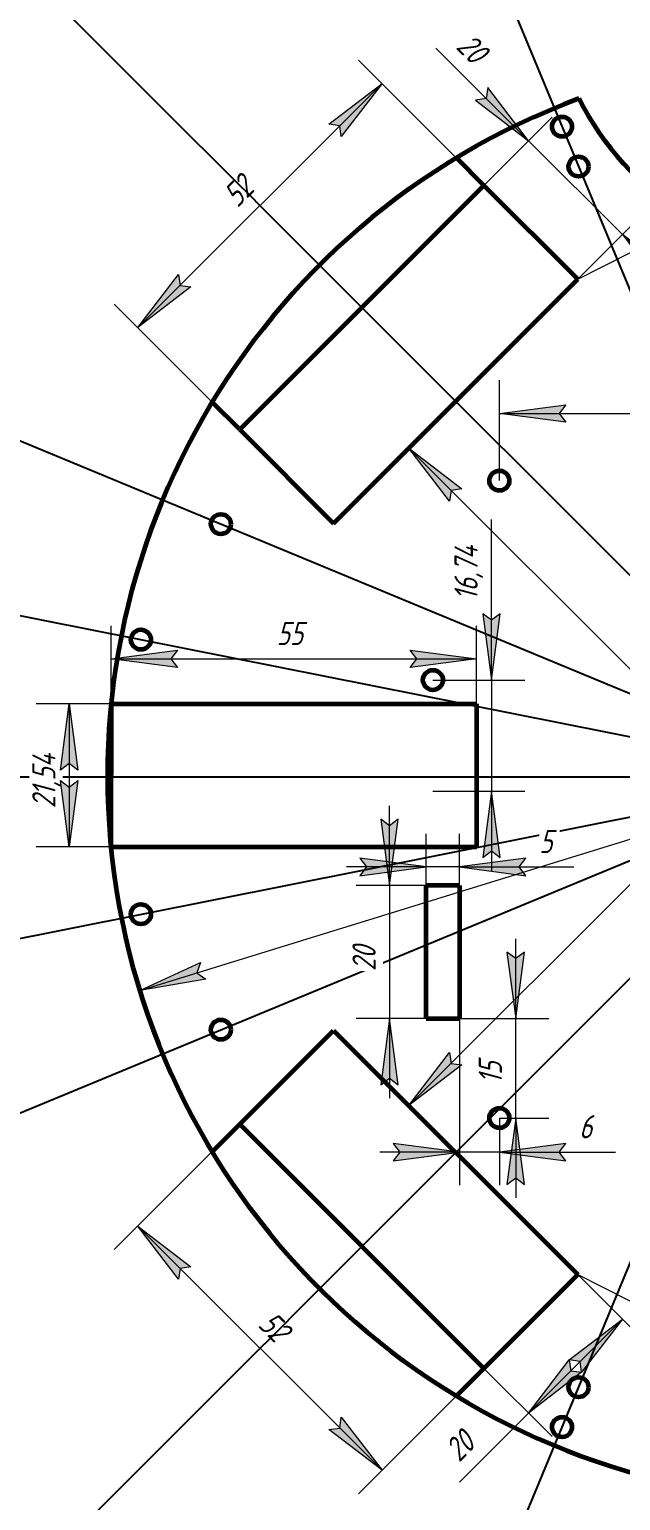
# Model space of a CAD drawing. Header units: millimetres. Extents: x 182 to 425, y -122 to 116.
# Drawn here: x 182.3 to 271.3, y -105.9 to 115.7 of the extents above; entities that cross this region are included whole.
import ezdxf

# ---------------------------------------------------------------- set-up
doc = ezdxf.new("R2010")
doc.units = ezdxf.units.MM
doc.linetypes.add('K5LT_BASIC', pattern=[0])
doc.linetypes.add('K5LT_THIN', pattern=[0])
doc.styles.add('KDIMTEXTSTYLE', font='GOST_AU.SHX', dxfattribs={"width": 0.96, "oblique": 15, "height": 5})
doc.styles.add('KTEXTSTYLE', font='GOST_AU.SHX', dxfattribs={"width": 0.96, "height": 5})
doc.dimstyles.new('KDIMSTYLE (1.00)', dxfattribs={"dimtxt": 5, "dimasz": 1, "dimexe": 2, "dimexo": 0, "dimgap": 1, "dimtad": 1, "dimtxsty": 'KDIMTEXTSTYLE', "dimsah": 1, "dimcen": 0, "dimdle": 1, "dimadec": 0, "dimazin": 0, "dimtfac": 0.667, "dimtmove": 0, "dimatfit": 3, "dimfxl": 1, "dimtvp": 1, "dimtolj": 1, "dimtzin": 0, "dimarcsym": 0})

# ---------------------------------------------------------------- blocks, each defined once
blk = doc.blocks.new('D1')
for points in [[(257.44, 98.96), (251.3, 106.96), (251.08, 105.33), (249.44, 105.1)], [(279.59, 78.68), (271.58, 84.82), (277.72, 76.82), (277.95, 78.46)]]:
    blk.add_hatch(color=7).paths.add_polyline_path(points)
at = {"color": 7, "linetype": 'K5LT_THIN', "lineweight": 18}
for p, q in [((251.3, 106.96), (251.08, 105.33)), ((257.44, 98.96), (251.3, 106.96)), ((251.08, 105.33), (249.44, 105.1)), ((249.44, 105.1), (257.44, 98.96)), ((257.44, 98.96), (250.37, 106.03)), ((250.72, 92.24), (260.98, 102.5)), ((257.44, 98.96), (271.58, 84.82)), ((264.87, 78.1), (275.12, 88.36)), ((271.58, 84.82), (277.72, 76.82)), ((279.59, 78.68), (271.58, 84.82)), ((271.58, 84.82), (280.07, 76.33)), ((277.72, 76.82), (277.95, 78.46)), ((277.95, 78.46), (279.59, 78.68))]:
    blk.add_line(p, q, dxfattribs=at)
blk.add_wipeout([(245.62, 112.2), (249.15, 115.73), (253.03, 111.85), (249.5, 108.32)])
for p, q in [((250.37, 106.03), (243.5, 112.91)), ((257.44, 98.96), (248.96, 107.45))]:
    blk.add_line(p, q, dxfattribs=at)
at = {"color": 7, "insert": (248.85, 115.43), "char_height": 3.5, "attachment_point": 1, "rotation": 315, "style": 'KTEXTSTYLE'}
blk.add_mtext('\\H3.5;\\W0.965;\\Q15;\\Q15;20', dxfattribs=at)
blk = doc.blocks.new('KDIMARROW_02')
blk.add_hatch(color=0).paths.add_polyline_path([(9, 0), (10, 1.32), (0, 0), (10, -1.32)])
at = {"color": 0, "linetype": 'K5LT_THIN', "lineweight": 18}
for p, q in [((0, 0), (-1, 0)), ((10, 1.32), (0, 0)), ((0, 0), (10, -1.32)), ((0, 0), (12, 0)), ((9, 0), (10, 1.32)), ((10, -1.32), (9, 0))]:
    blk.add_line(p, q, dxfattribs=at)
blk = doc.blocks.new('D2')
for points in [[(229.24, 99.58), (235.38, 107.58), (227.38, 101.44), (229.02, 101.22)], [(198.61, 70.81), (206.61, 76.95), (204.98, 77.18), (204.75, 78.82)]]:
    blk.add_hatch(color=7).paths.add_polyline_path(points)
at = {"color": 7, "linetype": 'K5LT_THIN', "lineweight": 18}
for p, q in [((250.72, 92.24), (231.85, 111.12)), ((227.38, 101.44), (235.38, 107.58)), ((235.38, 107.58), (229.24, 99.58)), ((229.02, 101.22), (227.38, 101.44)), ((229.24, 99.58), (229.02, 101.22)), ((198.61, 70.81), (204.75, 78.82)), ((204.75, 78.82), (204.98, 77.18)), ((206.61, 76.95), (198.61, 70.81)), ((204.98, 77.18), (206.61, 76.95)), ((213.95, 55.47), (195.08, 74.35))]:
    blk.add_line(p, q, dxfattribs=at)
blk.add_wipeout([(214.37, 87.98), (210.83, 91.51), (214.53, 95.21), (218.06, 91.68)])
blk.add_line((235.38, 107.58), (198.61, 70.81), dxfattribs=at)
at = {"color": 7, "insert": (211.13, 91.22), "char_height": 3.5, "attachment_point": 1, "rotation": 45, "style": 'KTEXTSTYLE'}
blk.add_mtext('\\H3.5;\\W0.965;\\Q15;\\Q15;52', dxfattribs=at)
blk = doc.blocks.new('KDIMARROW_01')
blk.add_hatch(color=0).paths.add_polyline_path([(0, 0), (-10, 1.32), (-9, 0), (-10, -1.32)])
at = {"color": 0, "linetype": 'K5LT_THIN', "lineweight": 18}
for p, q in [((-9, 0), (-10, 1.32)), ((-10, 1.32), (0, 0)), ((0, 0), (-10, -1.32)), ((-10, -1.32), (-9, 0)), ((0, 0), (-1, 0))]:
    blk.add_line(p, q, dxfattribs=at)
blk = doc.blocks.new('D3')
for points in [[(247.42, 46.52), (239.42, 52.66), (245.56, 44.66), (245.79, 46.29)], [(295.99, -3.91), (289.85, 4.09), (289.63, 2.45), (287.99, 2.23)]]:
    blk.add_hatch(color=7).paths.add_polyline_path(points)
at = {"color": 7, "linetype": 'K5LT_THIN', "lineweight": 18}
for p, q in [((246.48, 59.72), (235.89, 49.12)), ((239.42, 52.66), (247.42, 46.52)), ((245.56, 44.66), (239.42, 52.66)), ((245.79, 46.29), (245.56, 44.66)), ((247.42, 46.52), (245.79, 46.29)), ((287.99, 2.23), (289.63, 2.45)), ((295.99, -3.91), (287.99, 2.23)), ((289.63, 2.45), (289.85, 4.09)), ((289.85, 4.09), (295.99, -3.91)), ((303.05, 3.15), (292.46, -7.45))]:
    blk.add_line(p, q, dxfattribs=at)
blk.add_wipeout([(276.29, 17.2), (279.82, 20.74), (283.71, 16.85), (280.17, 13.32)])
blk.add_line((239.42, 52.66), (295.99, -3.91), dxfattribs=at)
at = {"color": 7, "insert": (279.53, 20.44), "char_height": 3.5, "attachment_point": 1, "rotation": 315, "style": 'KTEXTSTYLE'}
blk.add_mtext('\\H3.5;\\W0.965;\\Q15;\\Q15;80', dxfattribs=at)
blk = doc.blocks.new('D4')
for points in [[(292.01, 80.71), (286.3, 89.02), (289.67, 79.51), (290.39, 81)], [(324.48, 14.07), (321.12, 23.57), (320.4, 22.09), (318.77, 22.38)]]:
    blk.add_hatch(color=7).paths.add_polyline_path(points)
at = {"color": 7, "linetype": 'K5LT_THIN', "lineweight": 18}
for p, q in [((264.87, 78.1), (290.75, 91.29)), ((286.3, 89.02), (292.01, 80.71)), ((289.67, 79.51), (286.3, 89.02)), ((290.39, 81), (289.67, 79.51)), ((292.01, 80.71), (290.39, 81)), ((324.48, 14.07), (318.77, 22.38)), ((318.77, 22.38), (320.4, 22.09)), ((320.4, 22.09), (321.12, 23.57)), ((321.12, 23.57), (324.48, 14.07)), ((303.05, 3.15), (328.94, 16.34))]:
    blk.add_line(p, q, dxfattribs=at)
blk.add_wipeout([(315.06, 34.77), (319.51, 37.03), (323.94, 28.34), (319.49, 26.07)])
blk.add_line((286.3, 89.02), (324.48, 14.07), dxfattribs=at)
at = {"color": 7, "insert": (319.14, 36.84), "char_height": 3.5, "attachment_point": 1, "rotation": 296.9958, "style": 'KTEXTSTYLE'}
blk.add_mtext('\\H3.5;\\W0.965;\\Q15;\\Q15;84,12', dxfattribs=at)
blk = doc.blocks.new('D9')
for points in [[(265.44, -86.53), (271.58, -78.53), (263.58, -84.67), (265.22, -84.89)], [(257.44, -92.67), (265.44, -86.53), (263.81, -86.3), (263.58, -84.67)]]:
    blk.add_hatch(color=7).paths.add_polyline_path(points)
at = {"color": 7, "linetype": 'K5LT_THIN', "lineweight": 18}
for p, q in [((264.87, -71.81), (275.12, -82.06)), ((257.44, -92.67), (271.58, -78.53)), ((263.58, -84.67), (271.58, -78.53)), ((271.58, -78.53), (265.44, -86.53)), ((257.44, -92.67), (263.58, -84.67)), ((263.58, -84.67), (263.81, -86.3)), ((265.22, -84.89), (263.58, -84.67)), ((263.81, -86.3), (265.44, -86.53)), ((265.44, -86.53), (265.22, -84.89)), ((265.44, -86.53), (257.44, -92.67)), ((257.44, -92.67), (253.91, -96.2))]:
    blk.add_line(p, q, dxfattribs=at)
blk.add_wipeout([(247.74, -100.95), (244.21, -97.42), (248.09, -93.54), (251.62, -97.07)])
for p, q in [((250.72, -85.95), (260.98, -96.2)), ((253.91, -96.2), (247.03, -103.08))]:
    blk.add_line(p, q, dxfattribs=at)
at = {"color": 7, "insert": (244.51, -97.72), "char_height": 3.5, "attachment_point": 1, "rotation": 45, "style": 'KTEXTSTYLE'}
blk.add_mtext('\\H3.5;\\W0.965;\\Q15;\\Q15;20', dxfattribs=at)
blk = doc.blocks.new('D10')
for points in [[(206.61, -70.66), (198.61, -64.52), (204.75, -72.52), (204.98, -70.88)], [(235.38, -101.29), (229.24, -93.29), (229.02, -94.93), (227.38, -95.15)]]:
    blk.add_hatch(color=7).paths.add_polyline_path(points)
at = {"color": 7, "linetype": 'K5LT_THIN', "lineweight": 18}
for p, q in [((213.95, -49.18), (195.08, -68.06)), ((198.61, -64.52), (206.61, -70.66)), ((204.75, -72.52), (198.61, -64.52)), ((204.98, -70.88), (204.75, -72.52)), ((206.61, -70.66), (204.98, -70.88)), ((250.72, -85.95), (231.85, -104.82)), ((227.38, -95.15), (229.02, -94.93)), ((235.38, -101.29), (227.38, -95.15)), ((229.02, -94.93), (229.24, -93.29)), ((229.24, -93.29), (235.38, -101.29))]:
    blk.add_line(p, q, dxfattribs=at)
blk.add_wipeout([(215.78, -80.27), (219.31, -76.74), (223.01, -80.43), (219.47, -83.97)])
blk.add_line((235.38, -101.29), (198.61, -64.52), dxfattribs=at)
at = {"color": 7, "insert": (219.02, -77.04), "char_height": 3.5, "attachment_point": 1, "rotation": 315, "style": 'KTEXTSTYLE'}
blk.add_mtext('\\H3.5;\\W0.965;\\Q15;\\Q15;52', dxfattribs=at)
blk = doc.blocks.new('D11')
for points in [[(289.85, 2.2), (295.99, 10.21), (287.99, 4.07), (289.63, 3.84)], [(239.42, -46.36), (247.42, -40.22), (245.79, -40), (245.56, -38.36)]]:
    blk.add_hatch(color=7).paths.add_polyline_path(points)
at = {"color": 7, "linetype": 'K5LT_THIN', "lineweight": 18}
for p, q in [((303.05, 3.15), (292.46, 13.74)), ((287.99, 4.07), (295.99, 10.21)), ((295.99, 10.21), (289.85, 2.2)), ((289.63, 3.84), (287.99, 4.07)), ((289.85, 2.2), (289.63, 3.84)), ((239.42, -46.36), (245.56, -38.36)), ((245.56, -38.36), (245.79, -40)), ((247.42, -40.22), (239.42, -46.36)), ((245.79, -40), (247.42, -40.22)), ((246.48, -53.42), (235.89, -42.83))]:
    blk.add_line(p, q, dxfattribs=at)
blk.add_wipeout([(274.88, -9.49), (271.34, -5.96), (275.23, -2.08), (278.76, -5.61)])
blk.add_line((239.42, -46.36), (295.99, 10.21), dxfattribs=at)
at = {"color": 7, "insert": (271.64, -6.26), "char_height": 3.5, "attachment_point": 1, "rotation": 45, "style": 'KTEXTSTYLE'}
blk.add_mtext('\\H3.5;\\W0.965;\\Q15;\\Q15;80', dxfattribs=at)
blk = doc.blocks.new('D12')
blk.add_hatch(color=7).paths.add_polyline_path([(286.3, -82.73), (292.01, -74.41), (290.39, -74.71), (289.67, -73.22)])
at = {"color": 7, "linetype": 'K5LT_THIN', "lineweight": 18}
for p, q in [((303.05, 3.15), (328.94, -10.04)), ((324.48, -7.77), (321.12, -17.28)), ((321.12, -17.28), (320.4, -15.79)), ((264.87, -71.81), (290.75, -85)), ((286.3, -82.73), (289.67, -73.22)), ((292.01, -74.41), (286.3, -82.73)), ((289.67, -73.22), (290.39, -74.71)), ((290.39, -74.71), (292.01, -74.41))]:
    blk.add_line(p, q, dxfattribs=at)
blk.add_wipeout([(313.28, -27.56), (308.83, -25.3), (313.26, -16.6), (317.71, -18.87)])
blk.add_hatch(color=7).paths.add_polyline_path([(321.12, -17.28), (324.48, -7.77), (318.77, -16.08), (320.4, -15.79)])
for p, q in [((286.3, -82.73), (324.48, -7.77)), ((318.77, -16.08), (324.48, -7.77)), ((320.4, -15.79), (318.77, -16.08))]:
    blk.add_line(p, q, dxfattribs=at)
at = {"color": 7, "insert": (309.2, -25.49), "char_height": 3.5, "attachment_point": 1, "rotation": 63.0042, "style": 'KTEXTSTYLE'}
blk.add_mtext('\\H3.5;\\W0.965;\\Q15;\\Q15;84,12', dxfattribs=at)
blk = doc.blocks.new('D21')
for points in [[(247.05, -53.36), (237.05, -52.05), (238.05, -53.36), (237.05, -54.68)], [(262.05, -53.36), (263.05, -52.05), (253.05, -53.36), (263.05, -54.68)]]:
    blk.add_hatch(color=7).paths.add_polyline_path(points)
at = {"color": 7, "linetype": 'K5LT_THIN', "lineweight": 18}
for p, q in [((247.05, -33.23), (247.05, -58.36)), ((253.05, -48.23), (253.05, -58.36)), ((247.05, -53.36), (237.05, -52.05)), ((237.05, -52.05), (238.05, -53.36)), ((263.05, -52.05), (253.05, -53.36)), ((262.05, -53.36), (263.05, -52.05)), ((247.05, -53.36), (235.05, -53.36)), ((238.05, -53.36), (237.05, -54.68)), ((237.05, -54.68), (247.05, -53.36)), ((253.05, -53.36), (247.05, -53.36)), ((253.05, -53.36), (263.05, -54.68)), ((253.05, -53.36), (263.05, -53.36)), ((263.05, -54.68), (262.05, -53.36))]:
    blk.add_line(p, q, dxfattribs=at)
blk.add_wipeout([(265.05, -52.36), (265.05, -47.37), (268.41, -47.37), (268.41, -52.36)])
for p, q in [((253.05, -53.36), (265.05, -53.36)), ((263.05, -53.36), (270.55, -53.36))]:
    blk.add_line(p, q, dxfattribs=at)
at = {"color": 7, "insert": (265.05, -47.79), "char_height": 3.5, "attachment_point": 1, "style": 'KTEXTSTYLE'}
blk.add_mtext('\\H3.5;\\W0.965;\\Q15;\\Q15;6', dxfattribs=at)
blk = doc.blocks.new('D22')
for points in [[(236.51, -13.23), (237.83, -3.23), (236.51, -4.23), (235.19, -3.23)], [(237.83, -43.23), (236.51, -33.23), (235.19, -43.23), (236.51, -42.23)]]:
    blk.add_hatch(color=7).paths.add_polyline_path(points)
at = {"color": 7, "linetype": 'K5LT_THIN', "lineweight": 18}
for p, q in [((236.51, -13.23), (236.51, -1.23)), ((236.51, -4.23), (235.19, -3.23)), ((235.19, -3.23), (236.51, -13.23)), ((236.51, -13.23), (237.83, -3.23)), ((237.83, -3.23), (236.51, -4.23)), ((242.05, -13.23), (231.51, -13.23)), ((242.05, -33.23), (231.51, -33.23)), ((236.51, -33.23), (235.19, -43.23)), ((237.83, -43.23), (236.51, -33.23)), ((236.51, -33.23), (236.51, -45.23)), ((235.19, -43.23), (236.51, -42.23)), ((236.51, -42.23), (237.83, -43.23))]:
    blk.add_line(p, q, dxfattribs=at)
blk.add_wipeout([(235.51, -26.09), (230.51, -26.09), (230.51, -20.6), (235.51, -20.6)])
blk.add_line((236.51, -13.23), (236.51, -33.23), dxfattribs=at)
at = {"color": 7, "insert": (230.93, -26.09), "char_height": 3.5, "attachment_point": 1, "rotation": 90, "style": 'KTEXTSTYLE'}
blk.add_mtext('\\H3.5;\\W0.965;\\Q15;\\Q15;20', dxfattribs=at)
blk = doc.blocks.new('D23')
for points in [[(232.05, -11.73), (242.05, -10.42), (232.05, -9.1), (233.05, -10.42)], [(256.05, -10.42), (257.05, -9.1), (247.05, -10.42), (257.05, -11.73)]]:
    blk.add_hatch(color=7).paths.add_polyline_path(points)
at = {"color": 7, "linetype": 'K5LT_THIN', "lineweight": 18}
for p, q in [((242.05, -13.23), (242.05, -5.42)), ((247.05, -13.23), (247.05, -5.42)), ((242.05, -10.42), (230.05, -10.42)), ((242.05, -10.42), (232.05, -9.1)), ((232.05, -9.1), (233.05, -10.42)), ((233.05, -10.42), (232.05, -11.73)), ((232.05, -11.73), (242.05, -10.42)), ((247.05, -10.42), (242.05, -10.42)), ((257.05, -9.1), (247.05, -10.42)), ((247.05, -10.42), (257.05, -11.73)), ((247.05, -10.42), (257.05, -10.42)), ((256.05, -10.42), (257.05, -9.1)), ((257.05, -11.73), (256.05, -10.42))]:
    blk.add_line(p, q, dxfattribs=at)
blk.add_wipeout([(259.05, -9.42), (259.05, -4.42), (262.14, -4.42), (262.14, -9.42)])
for p, q in [((247.05, -10.42), (259.05, -10.42)), ((257.05, -10.42), (264.27, -10.42))]:
    blk.add_line(p, q, dxfattribs=at)
at = {"color": 7, "insert": (259.05, -4.84), "char_height": 3.5, "attachment_point": 1, "style": 'KTEXTSTYLE'}
blk.add_mtext('\\H3.5;\\W0.965;\\Q15;\\Q15;5', dxfattribs=at)
blk = doc.blocks.new('D24')
for points in [[(255.51, -33.23), (256.83, -23.23), (255.51, -24.23), (254.19, -23.23)], [(256.83, -58.23), (255.51, -48.23), (254.19, -58.23), (255.51, -57.23)]]:
    blk.add_hatch(color=7).paths.add_polyline_path(points)
at = {"color": 7, "linetype": 'K5LT_THIN', "lineweight": 18}
for p, q in [((255.51, -33.23), (255.51, -21.23)), ((255.51, -24.23), (254.19, -23.23)), ((254.19, -23.23), (255.51, -33.23)), ((255.51, -33.23), (256.83, -23.23)), ((256.83, -23.23), (255.51, -24.23)), ((247.05, -33.23), (260.51, -33.23)), ((253.05, -48.23), (260.51, -48.23)), ((255.51, -48.23), (254.19, -58.23)), ((256.83, -58.23), (255.51, -48.23)), ((255.51, -48.23), (255.51, -60.23)), ((254.19, -58.23), (255.51, -57.23)), ((255.51, -57.23), (256.83, -58.23))]:
    blk.add_line(p, q, dxfattribs=at)
blk.add_wipeout([(254.51, -43.08), (249.52, -43.08), (249.52, -38.57), (254.51, -38.57)])
blk.add_line((255.51, -48.23), (255.51, -33.23), dxfattribs=at)
at = {"color": 7, "insert": (249.94, -43.08), "char_height": 3.5, "attachment_point": 1, "rotation": 90, "style": 'KTEXTSTYLE'}
blk.add_mtext('\\H3.5;\\W0.965;\\Q15;\\Q15;15', dxfattribs=at)
blk = doc.blocks.new('D29')
blk.add_hatch(color=7).paths.add_polyline_path([(262.05, 57.9), (263.05, 59.21), (253.05, 57.9), (263.05, 56.58)])
at = {"color": 7, "linetype": 'K5LT_THIN', "lineweight": 18}
for p, q in [((253.05, 47.77), (253.05, 62.9)), ((353.05, 47.77), (353.05, 62.9)), ((253.05, 57.9), (263.05, 59.21)), ((263.05, 56.58), (253.05, 57.9)), ((263.05, 59.21), (262.05, 57.9)), ((262.05, 57.9), (263.05, 56.58))]:
    blk.add_line(p, q, dxfattribs=at)
blk.add_wipeout([(335.85, 58.9), (335.85, 63.89), (342.76, 63.89), (342.76, 58.9)])
blk.add_hatch(color=7).paths.add_polyline_path([(353.05, 57.9), (343.05, 59.21), (344.05, 57.9), (343.05, 56.58)])
for p, q in [((253.05, 57.9), (353.05, 57.9)), ((344.05, 57.9), (343.05, 59.21)), ((343.05, 59.21), (353.05, 57.9)), ((353.05, 57.9), (343.05, 56.58)), ((343.05, 56.58), (344.05, 57.9))]:
    blk.add_line(p, q, dxfattribs=at)
at = {"color": 7, "insert": (335.85, 63.47), "char_height": 3.5, "attachment_point": 1, "style": 'KTEXTSTYLE'}
blk.add_mtext('\\H3.5;\\W0.965;\\Q15;\\Q15;100', dxfattribs=at)
blk = doc.blocks.new('D30')
blk.add_hatch(color=7).paths.add_polyline_path([(208.85, -27.32), (207.5, -26.36), (208.07, -24.81), (198.9, -29.01)])
at = {"color": 7, "linetype": 'K5LT_THIN', "lineweight": 18}
for p, q in [((198.9, -29.01), (208.07, -24.81)), ((208.07, -24.81), (207.5, -26.36)), ((207.5, -26.36), (208.85, -27.32)), ((208.85, -27.32), (198.9, -29.01))]:
    blk.add_line(p, q, dxfattribs=at)
blk.add_wipeout([(388.17, 30.48), (386.67, 35.33), (395.48, 38.06), (396.98, 33.2)])
blk.add_hatch(color=7).paths.add_polyline_path([(398.03, 31.1), (407.2, 35.31), (397.25, 33.62), (398.6, 32.65)])
for p, q in [((198.9, -29.01), (407.2, 35.31)), ((397.25, 33.62), (407.2, 35.31)), ((398.6, 32.65), (397.25, 33.62)), ((407.2, 35.31), (398.03, 31.1)), ((398.03, 31.1), (398.6, 32.65))]:
    blk.add_line(p, q, dxfattribs=at)
at = {"color": 7, "char_height": 3.5, "attachment_point": 1, "rotation": 17.1615, "style": 'KTEXTSTYLE'}
for s, insert in [('\\H3.5;\\W0.965;\\Q15;\\Q15;∅', (386.81, 34.87)), ('\\H3.5;\\W0.965;\\Q15;\\Q15;218', (389.11, 35.58))]:
    blk.add_mtext(s, dxfattribs=dict(at, insert=insert))
blk = doc.blocks.new('D31')
for points in [[(251.86, 17.73), (253.18, 27.73), (251.86, 26.73), (250.55, 27.73)], [(253.18, -9.01), (251.86, 0.99), (250.55, -9.01), (251.86, -8.01)]]:
    blk.add_hatch(color=7).paths.add_polyline_path(points)
at = {"color": 7, "linetype": 'K5LT_THIN', "lineweight": 18}
for p, q in [((251.86, 26.73), (250.55, 27.73)), ((250.55, 27.73), (251.86, 17.73)), ((251.86, 17.73), (253.18, 27.73)), ((253.18, 27.73), (251.86, 26.73)), ((251.86, 17.73), (251.86, 27.73)), ((243.05, 17.73), (256.86, 17.73)), ((251.86, 17.73), (251.86, 0.99)), ((243.05, 0.99), (256.86, 0.99)), ((251.86, 0.99), (250.55, -9.01)), ((253.18, -9.01), (251.86, 0.99)), ((251.86, 0.99), (251.86, -11.01)), ((250.55, -9.01), (251.86, -8.01)), ((251.86, -8.01), (253.18, -9.01))]:
    blk.add_line(p, q, dxfattribs=at)
blk.add_wipeout([(250.86, 29.73), (245.87, 29.73), (245.87, 39.49), (250.86, 39.49)])
for p, q in [((251.86, 27.73), (251.86, 41.9)), ((251.86, 17.73), (251.86, 29.73))]:
    blk.add_line(p, q, dxfattribs=at)
at = {"color": 7, "insert": (246.29, 29.73), "char_height": 3.5, "attachment_point": 1, "rotation": 90, "style": 'KTEXTSTYLE'}
blk.add_mtext('\\H3.5;\\W0.965;\\Q15;\\Q15;16,74', dxfattribs=at)
blk = doc.blocks.new('D33')
for points in [[(204.61, 19.6), (203.61, 20.92), (204.61, 22.23), (194.61, 20.92)], [(239.61, 19.6), (249.61, 20.92), (239.61, 22.23), (240.61, 20.92)]]:
    blk.add_hatch(color=7).paths.add_polyline_path(points)
at = {"color": 7, "linetype": 'K5LT_THIN', "lineweight": 18}
for p, q in [((194.61, 14.15), (194.61, 25.92)), ((249.61, 14.15), (249.61, 25.92)), ((194.61, 20.92), (204.61, 22.23)), ((204.61, 22.23), (203.61, 20.92)), ((240.61, 20.92), (239.61, 22.23)), ((239.61, 22.23), (249.61, 20.92)), ((204.61, 19.6), (194.61, 20.92)), ((203.61, 20.92), (204.61, 19.6)), ((249.61, 20.92), (239.61, 19.6)), ((239.61, 19.6), (240.61, 20.92))]:
    blk.add_line(p, q, dxfattribs=at)
blk.add_wipeout([(219.52, 21.92), (219.52, 26.91), (224.48, 26.91), (224.48, 21.92)])
blk.add_line((194.61, 20.92), (249.61, 20.92), dxfattribs=at)
at = {"color": 7, "insert": (219.52, 26.49), "char_height": 3.5, "attachment_point": 1, "style": 'KTEXTSTYLE'}
blk.add_mtext('\\H3.5;\\W0.965;\\Q15;\\Q15;55', dxfattribs=at)
blk = doc.blocks.new('D34')
at = {"color": 7, "linetype": 'K5LT_THIN', "lineweight": 18}
for p, q in [((194.61, 14.15), (183.29, 14.15)), ((194.56, -7.39), (183.29, -7.39))]:
    blk.add_line(p, q, dxfattribs=at)
blk.add_wipeout([(187.29, -1.57), (182.3, -1.57), (182.3, 7.92), (187.29, 7.92)])
for points in [[(189.61, 4.15), (188.29, 14.15), (186.98, 4.15), (188.29, 5.15)], [(188.29, -7.39), (189.61, 2.61), (188.29, 1.61), (186.98, 2.61)]]:
    blk.add_hatch(color=7).paths.add_polyline_path(points)
for p, q in [((186.98, 4.15), (188.29, 14.15)), ((188.29, 14.15), (189.61, 4.15)), ((188.29, 14.15), (188.29, -7.39)), ((188.29, 5.15), (186.98, 4.15)), ((189.61, 4.15), (188.29, 5.15)), ((188.29, -7.39), (186.98, 2.61)), ((186.98, 2.61), (188.29, 1.61)), ((188.29, 1.61), (189.61, 2.61)), ((189.61, 2.61), (188.29, -7.39))]:
    blk.add_line(p, q, dxfattribs=at)
at = {"color": 7, "insert": (182.72, -1.57), "char_height": 3.5, "attachment_point": 1, "rotation": 90, "style": 'KTEXTSTYLE'}
blk.add_mtext('\\H3.5;\\W0.965;\\Q15;\\Q15;21,54', dxfattribs=at)

msp = doc.modelspace()

# ---------------------------------------------------------------- linework, layer by layer
at = {"color": 143, "linetype": 'K5LT_BASIC', "lineweight": 60}
for p, q in [((250.723, 92.243), (246.584, 96.382)), ((250.723, 92.243), (213.953, 55.473)), ((264.865, 78.101), (250.723, 92.243)), ((228.096, 41.331), (264.865, 78.101)), ((213.953, 55.473), (209.814, 59.612)), ((213.953, 55.473), (228.096, 41.331)), ((194.605, 14.147), (194.56, -7.393)), ((194.605, 14.147), (249.605, 14.147)), ((249.605, 14.147), (249.605, -7.393)), ((194.56, -7.393), (249.605, -7.393)), ((213.953, -49.179), (228.096, -35.036)), ((228.096, -35.036), (264.865, -71.806)), ((213.953, -49.179), (209.814, -53.318)), ((250.723, -85.948), (213.953, -49.179)), ((264.865, -71.806), (250.723, -85.948)), ((250.723, -85.948), (246.584, -90.087))]:
    msp.add_line(p, q, dxfattribs=at)
at = {"color": 232}
for direction in [(0.3826834, 0.9238795), (0.9238795, 0.3826834), (0.9238795, -0.3826834), (0.9807853, 0.1950903), (0.9807853, -0.1950903), (1, 0)]:
    msp.add_xline((303.049, 3.147), direction, dxfattribs=at)
at = {"color": 143, "linetype": 'K5LT_BASIC', "lineweight": 60}
for centre in [(262.484, 101.079), (264.972, 95.073), (211.123, 41.224), (199.086, 23.827), (199.086, -17.532), (211.123, -34.93), (264.972, -88.779), (262.484, -94.784)]:
    msp.add_circle(centre, 1.5, dxfattribs=at)
msp.add_arc((303.049, 3.147), 109, 110.41352, 69.58648, dxfattribs=at)

# ---------------------------------------------------------------- next in the draw order: dimensions: what is measured, and where the dimension line sits
at = {"color": 7}
for base, p1, p2, angle, override, picture, middle in [((257.443, 98.962), (264.865, 78.101), (250.723, 92.243), 135, {"dimexo": 0, "dimpost": '\\H3.5;\\W0.965;\\Q15;<>', "dimblk1": 'KDIMARROW_02', "dimblk2": 'KDIMARROW_02', "dimse1": 0, "dimse2": 0, "dimclrt": 7, "dimtol": 1, "dimtp": 0, "dimtm": 0, "dimtdec": 5, "dimtolj": 1}, 'D1', (246.935, 109.47)), ((257.443, -92.668), (264.865, -71.806), (250.723, -85.948), 225, {"dimexo": 0, "dimpost": '\\H3.5;\\W0.965;\\Q15;<>', "dimblk1": 'KDIMARROW_01', "dimblk2": 'KDIMARROW_01', "dimse1": 0, "dimse2": 0, "dimclrt": 7, "dimtol": 1, "dimtp": 0, "dimtm": 0, "dimtdec": 5, "dimtolj": 1}, 'D9', (250.471, -99.639))]:
    dim = msp.add_linear_dim(base=base, p1=p1, p2=p2, angle=angle, dimstyle='KDIMSTYLE (1.00)', override=override, dxfattribs=at)
    dim.commit()
    dim.dimension.update_dxf_attribs({"geometry": picture, "text_midpoint": middle, "dimtype": 161})

# ---------------------------------------------------------------- next in the draw order: dimensions: what is measured, and where the dimension line sits
for base, p1, p2, angle, picture, middle in [((235.382, 107.584), (213.953, 55.473), (250.723, 92.243), 45, 'D2', (216.997, 89.199)), ((235.382, -101.289), (213.953, -49.179), (250.723, -85.948), 315, 'D10', (216.997, -82.904))]:
    dim = msp.add_linear_dim(base=base, p1=p1, p2=p2, angle=angle, dimstyle='KDIMSTYLE (1.00)', override={"dimexo": 0, "dimpost": '\\H3.5;\\W0.965;\\Q15;<>', "dimblk1": 'KDIMARROW_01', "dimblk2": 'KDIMARROW_01', "dimse1": 0, "dimse2": 0, "dimclrt": 7, "dimtol": 1, "dimtp": 0, "dimtm": 0, "dimtdec": 5, "dimtolj": 1}, dxfattribs=at)
    dim.commit()
    dim.dimension.update_dxf_attribs({"geometry": picture, "text_midpoint": middle, "dimtype": 161})

# ---------------------------------------------------------------- next in the draw order: dimensions: what is measured, and where the dimension line sits
dim = msp.add_linear_dim(base=(239.422, 52.658), p1=(303.049, 3.147), p2=(246.48, 59.716), angle=135, dimstyle='KDIMSTYLE (1.00)', override={"dimexo": 0, "dimpost": '\\H3.5;\\W0.965;\\Q15;<>', "dimblk1": 'KDIMARROW_01', "dimblk2": 'KDIMARROW_01', "dimse1": 0, "dimse2": 0, "dimclrt": 7, "dimtol": 1, "dimtp": 0, "dimtm": 0, "dimtdec": 5, "dimtolj": 1}, dxfattribs=at)
dim.commit()
dim.dimension.update_dxf_attribs({"geometry": 'D3', "text_midpoint": (277.606, 14.474), "dimtype": 161})

# ---------------------------------------------------------------- next in the draw order: linework, layer by layer
at = {"color": 143, "linetype": 'K5LT_BASIC', "lineweight": 60}
for centre in [(253.049, 47.766), (243.049, 17.733)]:
    msp.add_circle(centre, 1.5, dxfattribs=at)

# ---------------------------------------------------------------- next in the draw order: dimensions: what is measured, and where the dimension line sits
at = {"color": 7}
dim = msp.add_linear_dim(base=(286.3, 89.02), p1=(303.049, 3.147), p2=(264.865, 78.101), angle=116.99584, dimstyle='KDIMSTYLE (1.00)', override={"dimexo": 0, "dimpost": '\\H3.5;\\W0.965;\\Q15;<>', "dimblk1": 'KDIMARROW_01', "dimblk2": 'KDIMARROW_01', "dimse1": 0, "dimse2": 0, "dimclrt": 7, "dimtol": 1, "dimtp": 0, "dimtm": 0, "dimtdec": 5, "dimtolj": 1}, dxfattribs=at)
dim.commit()
dim.dimension.update_dxf_attribs({"geometry": 'D4', "text_midpoint": (316.476, 29.785), "dimtype": 161})

# ---------------------------------------------------------------- next in the draw order: linework, layer by layer
at = {"color": 143, "linetype": 'K5LT_BASIC', "lineweight": 60}
msp.add_arc((303.049, 124.298), 42.5, 206.54905, 333.45095, dxfattribs=at)

# ---------------------------------------------------------------- next in the draw order: dimensions: what is measured, and where the dimension line sits
at = {"color": 7}
dim = msp.add_linear_dim(base=(239.422, -46.363), p1=(303.049, 3.147), p2=(246.48, -53.421), angle=225, dimstyle='KDIMSTYLE (1.00)', override={"dimexo": 0, "dimpost": '\\H3.5;\\W0.965;\\Q15;<>', "dimblk1": 'KDIMARROW_01', "dimblk2": 'KDIMARROW_01', "dimse1": 0, "dimse2": 0, "dimclrt": 7, "dimtol": 1, "dimtp": 0, "dimtm": 0, "dimtdec": 5, "dimtolj": 1}, dxfattribs=at)
dim.commit()
dim.dimension.update_dxf_attribs({"geometry": 'D11', "text_midpoint": (277.606, -8.179), "dimtype": 161})

# ---------------------------------------------------------------- next in the draw order: linework, layer by layer
at = {"color": 143, "linetype": 'K5LT_BASIC', "lineweight": 60}
for p, q in [((242.049, -33.234), (242.049, -13.234)), ((247.049, -13.234), (242.049, -13.234)), ((247.049, -13.234), (247.049, -33.234)), ((242.049, -33.234), (247.049, -33.234))]:
    msp.add_line(p, q, dxfattribs=at)
msp.add_circle((253.049, -48.234), 1.5, dxfattribs=at)

# ---------------------------------------------------------------- next in the draw order: dimensions: what is measured, and where the dimension line sits
at = {"color": 7}
dim = msp.add_linear_dim(base=(286.3, -82.725), p1=(303.049, 3.147), p2=(264.865, -71.806), angle=243.00416, dimstyle='KDIMSTYLE (1.00)', override={"dimexo": 0, "dimpost": '\\H3.5;\\W0.965;\\Q15;<>', "dimblk1": 'KDIMARROW_01', "dimblk2": 'KDIMARROW_01', "dimse1": 0, "dimse2": 0, "dimclrt": 7, "dimtol": 1, "dimtp": 0, "dimtm": 0, "dimtdec": 5, "dimtolj": 1}, dxfattribs=at)
dim.commit()
dim.dimension.update_dxf_attribs({"geometry": 'D12', "text_midpoint": (316.476, -23.491), "dimtype": 161})

# ---------------------------------------------------------------- next in the draw order: linework, layer by layer
at = {"color": 232}
for p, direction in [((303.049, 3.147), (0.7071068, 0.7071068)), ((303.049, 3.147), (0.7071068, -0.7071068)), ((259.781, 107.605), (0.3826834, -0.9238795))]:
    msp.add_xline(p, direction, dxfattribs=at)

# ---------------------------------------------------------------- next in the draw order: dimensions: what is measured, and where the dimension line sits
at = {"color": 7}
for base, p1, p2, override, picture, middle in [((253.049, 57.897), (353.049, 47.766), (253.049, 47.766), {"dimexo": 0, "dimpost": '\\H3.5;\\W0.965;\\Q15;<>', "dimblk1": 'KDIMARROW_01', "dimblk2": 'KDIMARROW_01', "dimse1": 0, "dimse2": 0, "dimclrt": 7, "dimtol": 1, "dimtp": 0, "dimtm": 0, "dimtdec": 5, "dimtolj": 1}, 'D29', (339.449, 57.897)), ((253.049, -53.363), (247.049, -33.234), (253.049, -48.234), {"dimexo": 0, "dimpost": '\\H3.5;\\W0.965;\\Q15;<>', "dimblk1": 'KDIMARROW_02', "dimblk2": 'KDIMARROW_02', "dimse1": 0, "dimse2": 0, "dimclrt": 7, "dimtol": 1, "dimtp": 0, "dimtm": 0, "dimtdec": 5, "dimtolj": 1}, 'D21', (266.797, -53.363))]:
    dim = msp.add_linear_dim(base=base, p1=p1, p2=p2, dimstyle='KDIMSTYLE (1.00)', override=override, dxfattribs=at)
    dim.commit()
    dim.dimension.update_dxf_attribs({"geometry": picture, "text_midpoint": middle, "dimtype": 160})

# ---------------------------------------------------------------- next in the draw order: dimensions: what is measured, and where the dimension line sits
for base, p1, p2, picture, middle in [((236.509, -13.234), (242.049, -33.234), (242.049, -13.234), 'D22', (236.509, -23.234)), ((255.511, -48.234), (247.049, -33.234), (253.049, -48.234), 'D24', (255.511, -40.734))]:
    dim = msp.add_linear_dim(base=base, p1=p1, p2=p2, angle=90, dimstyle='KDIMSTYLE (1.00)', override={"dimexo": 0, "dimpost": '\\H3.5;\\W0.965;\\Q15;<>', "dimblk1": 'KDIMARROW_02', "dimblk2": 'KDIMARROW_02', "dimse1": 0, "dimse2": 0, "dimclrt": 7, "dimtol": 1, "dimtp": 0, "dimtm": 0, "dimtdec": 5, "dimtolj": 1}, dxfattribs=at)
    dim.commit()
    dim.dimension.update_dxf_attribs({"geometry": picture, "text_midpoint": middle, "dimtype": 160})

# ---------------------------------------------------------------- next in the draw order: dimensions: what is measured, and where the dimension line sits
dim = msp.add_linear_dim(base=(247.049, -10.418), p1=(242.049, -13.234), p2=(247.049, -13.234), dimstyle='KDIMSTYLE (1.00)', override={"dimexo": 0, "dimpost": '\\H3.5;\\W0.965;\\Q15;<>', "dimblk1": 'KDIMARROW_02', "dimblk2": 'KDIMARROW_02', "dimse1": 0, "dimse2": 0, "dimclrt": 7, "dimtol": 1, "dimtp": 0, "dimtm": 0, "dimtdec": 5, "dimtolj": 1}, dxfattribs=at)
dim.commit()
dim.dimension.update_dxf_attribs({"geometry": 'D23', "text_midpoint": (260.658, -10.418), "dimtype": 160})

# ---------------------------------------------------------------- next in the draw order: dimensions: what is measured, and where the dimension line sits
dim = msp.add_diameter_dim_2p(p1=(198.902, -29.015), p2=(407.196, 35.31), dimstyle='KDIMSTYLE (1.00)', override={"dimpost": '\\H3.5;\\W0.965;\\Q15;<>', "dimblk1": 'KDIMARROW_01', "dimblk2": 'KDIMARROW_01', "dimclrt": 7, "dimtol": 1, "dimtp": 0, "dimtm": 0, "dimtdec": 5, "dimatfit": 2, "dimtolj": 1}, dxfattribs=at)
dim.commit()
dim.dimension.update_dxf_attribs({"geometry": 'D30', "text_midpoint": (393.051, 30.941), "dimtype": 163})

# ---------------------------------------------------------------- next in the draw order: dimensions: what is measured, and where the dimension line sits
dim = msp.add_linear_dim(base=(251.862, 17.733), p1=(243.049, 0.993), p2=(243.049, 17.733), angle=90, dimstyle='KDIMSTYLE (1.00)', override={"dimexo": 0, "dimpost": '\\H3.5;\\W0.965;\\Q15;<>', "dimblk1": 'KDIMARROW_02', "dimblk2": 'KDIMARROW_02', "dimse1": 0, "dimse2": 0, "dimclrt": 7, "dimtol": 1, "dimtp": 0, "dimtm": 0, "dimtdec": 5, "dimtolj": 1}, dxfattribs=at)
dim.commit()
dim.dimension.update_dxf_attribs({"geometry": 'D31', "text_midpoint": (251.862, 34.815), "dimtype": 160})

# ---------------------------------------------------------------- next in the draw order: dimensions: what is measured, and where the dimension line sits
dim = msp.add_linear_dim(base=(194.605, 20.915), p1=(249.605, 14.147), p2=(194.605, 14.147), dimstyle='KDIMSTYLE (1.00)', override={"dimexo": 0, "dimpost": '\\H3.5;\\W0.965;\\Q15;<>', "dimblk1": 'KDIMARROW_01', "dimblk2": 'KDIMARROW_01', "dimse1": 0, "dimse2": 0, "dimclrt": 7, "dimtol": 1, "dimtp": 0, "dimtm": 0, "dimtdec": 5, "dimtolj": 1}, dxfattribs=at)
dim.commit()
dim.dimension.update_dxf_attribs({"geometry": 'D33', "text_midpoint": (222.105, 20.915), "dimtype": 160})

# ---------------------------------------------------------------- next in the draw order: dimensions: what is measured, and where the dimension line sits
dim = msp.add_linear_dim(base=(188.293, 14.147), p1=(194.56, -7.393), p2=(194.605, 14.147), angle=90, dimstyle='KDIMSTYLE (1.00)', override={"dimexo": 0, "dimpost": '\\H3.5;\\W0.965;\\Q15;<>', "dimblk1": 'KDIMARROW_01', "dimblk2": 'KDIMARROW_01', "dimse1": 0, "dimse2": 0, "dimclrt": 7, "dimtol": 1, "dimtp": 0, "dimtm": 0, "dimtdec": 5, "dimtolj": 1}, dxfattribs=at)
dim.commit()
dim.dimension.update_dxf_attribs({"geometry": 'D34', "text_midpoint": (188.293, 3.377), "dimtype": 160})

doc.saveas('drawing.dxf')
